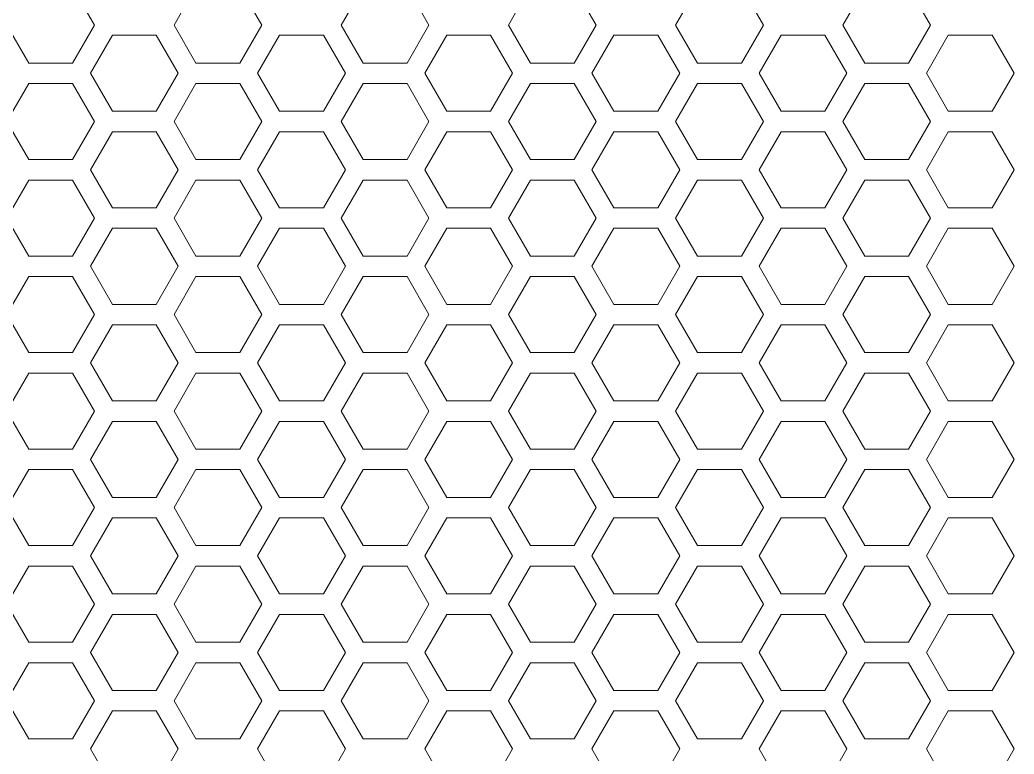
# Model space of a CAD drawing. Header units: millimetres. Extents: x 0 to 140, y -17 to 195.
# Drawn here: x 23.92 to 30.09, y 26.47 to 31.03 of the extents above; entities that cross this region are included whole.
import ezdxf

# ---------------------------------------------------------------- set-up
doc = ezdxf.new("R2010")
doc.units = ezdxf.units.MM
doc.layers.add('4203-42785_1_0', color=7, linetype='Continuous')

# ---------------------------------------------------------------- blocks, each defined once
blk = doc.blocks.new('a')
at = {"layer": '4203-42785_1_0', "color": 0, "linetype": 'ByBlock', "lineweight": 9}
for p, q in [((1512.1259, 368.3602), (1512.0192, 368.5451)), ((1512.6191, 368.5451), (1512.5124, 368.3602)), ((1512.9393, 368.3602), (1512.8325, 368.5451)), ((1513.4323, 368.5451), (1513.3256, 368.3602)), ((1513.7524, 368.3602), (1513.6457, 368.5451)), ((1514.2456, 368.5451), (1514.1389, 368.3602)), ((1514.5657, 368.3602), (1514.459, 368.5451)), ((1515.0588, 368.5451), (1514.9521, 368.3602)), ((1515.379, 368.3602), (1515.2723, 368.5451)), ((1515.8721, 368.5451), (1515.7654, 368.3602)), ((1516.1923, 368.3602), (1516.0855, 368.5451)), ((1511.6991, 368.3602), (1511.8058, 368.1754)), ((1512.0192, 368.1754), (1512.1259, 368.3602)), ((1512.5124, 368.3602), (1512.6191, 368.1754)), ((1512.8325, 368.1754), (1512.9393, 368.3602)), ((1513.3256, 368.3602), (1513.4323, 368.1754)), ((1513.6457, 368.1754), (1513.7524, 368.3602)), ((1514.1389, 368.3602), (1514.2456, 368.1754)), ((1514.459, 368.1754), (1514.5657, 368.3602)), ((1514.9521, 368.3602), (1515.0588, 368.1754)), ((1515.2723, 368.1754), (1515.379, 368.3602)), ((1515.7654, 368.3602), (1515.8721, 368.1754)), ((1516.0855, 368.1754), (1516.1923, 368.3602)), ((1512.2124, 368.3103), (1512.1057, 368.1255)), ((1512.4259, 368.3103), (1512.2124, 368.3103)), ((1512.5326, 368.1255), (1512.4259, 368.3103)), ((1513.0257, 368.3103), (1512.919, 368.1255)), ((1513.2391, 368.3103), (1513.0257, 368.3103)), ((1513.3458, 368.1255), (1513.2391, 368.3103)), ((1513.8389, 368.3103), (1513.7322, 368.1255)), ((1514.0523, 368.3103), (1513.8389, 368.3103)), ((1514.1591, 368.1255), (1514.0523, 368.3103)), ((1514.6522, 368.3103), (1514.5455, 368.1255)), ((1514.8656, 368.3103), (1514.6522, 368.3103)), ((1514.9724, 368.1255), (1514.8656, 368.3103)), ((1515.4655, 368.3103), (1515.3587, 368.1255)), ((1515.6789, 368.3103), (1515.4655, 368.3103)), ((1515.7856, 368.1255), (1515.6789, 368.3103)), ((1516.2788, 368.3103), (1516.1721, 368.1255)), ((1516.4922, 368.3103), (1516.2788, 368.3103)), ((1516.5989, 368.1255), (1516.4922, 368.3103)), ((1511.8058, 368.1754), (1512.0192, 368.1754)), ((1512.6191, 368.1754), (1512.8325, 368.1754)), ((1513.4323, 368.1754), (1513.6457, 368.1754)), ((1514.2456, 368.1754), (1514.459, 368.1754)), ((1515.0588, 368.1754), (1515.2723, 368.1754)), ((1515.8721, 368.1754), (1516.0855, 368.1754)), ((1512.1057, 368.1255), (1512.2124, 367.9406)), ((1512.4259, 367.9406), (1512.5326, 368.1255)), ((1512.919, 368.1255), (1513.0257, 367.9406)), ((1513.2391, 367.9406), (1513.3458, 368.1255)), ((1513.7322, 368.1255), (1513.8389, 367.9406)), ((1514.0523, 367.9406), (1514.1591, 368.1255)), ((1514.5455, 368.1255), (1514.6522, 367.9406)), ((1514.8656, 367.9406), (1514.9724, 368.1255)), ((1515.3587, 368.1255), (1515.4655, 367.9406)), ((1515.6789, 367.9406), (1515.7856, 368.1255)), ((1516.1721, 368.1255), (1516.2788, 367.9406)), ((1516.4922, 367.9406), (1516.5989, 368.1255)), ((1511.8058, 368.0756), (1511.6991, 367.8907)), ((1512.0192, 368.0756), (1511.8058, 368.0756)), ((1512.1259, 367.8907), (1512.0192, 368.0756)), ((1512.6191, 368.0756), (1512.5124, 367.8907)), ((1512.8325, 368.0756), (1512.6191, 368.0756)), ((1512.9393, 367.8907), (1512.8325, 368.0756)), ((1513.4323, 368.0756), (1513.3256, 367.8907)), ((1513.6457, 368.0756), (1513.4323, 368.0756)), ((1513.7524, 367.8907), (1513.6457, 368.0756)), ((1514.2456, 368.0756), (1514.1389, 367.8907)), ((1514.459, 368.0756), (1514.2456, 368.0756)), ((1514.5657, 367.8907), (1514.459, 368.0756)), ((1515.0588, 368.0756), (1514.9521, 367.8907)), ((1515.2723, 368.0756), (1515.0588, 368.0756)), ((1515.379, 367.8907), (1515.2723, 368.0756)), ((1515.8721, 368.0756), (1515.7654, 367.8907)), ((1516.0855, 368.0756), (1515.8721, 368.0756)), ((1516.1923, 367.8907), (1516.0855, 368.0756)), ((1512.2124, 367.9406), (1512.4259, 367.9406)), ((1513.0257, 367.9406), (1513.2391, 367.9406)), ((1513.8389, 367.9406), (1514.0523, 367.9406)), ((1514.6522, 367.9406), (1514.8656, 367.9406)), ((1515.4655, 367.9406), (1515.6789, 367.9406)), ((1516.2788, 367.9406), (1516.4922, 367.9406)), ((1511.6991, 367.8907), (1511.8058, 367.7058)), ((1512.0192, 367.7058), (1512.1259, 367.8907)), ((1512.5124, 367.8907), (1512.6191, 367.7058)), ((1512.8325, 367.7058), (1512.9393, 367.8907)), ((1513.3256, 367.8907), (1513.4323, 367.7058)), ((1513.6457, 367.7058), (1513.7524, 367.8907)), ((1514.1389, 367.8907), (1514.2456, 367.7058)), ((1514.459, 367.7058), (1514.5657, 367.8907)), ((1514.9521, 367.8907), (1515.0588, 367.7058)), ((1515.2723, 367.7058), (1515.379, 367.8907)), ((1515.7654, 367.8907), (1515.8721, 367.7058)), ((1516.0855, 367.7058), (1516.1923, 367.8907)), ((1512.2124, 367.8408), (1512.1057, 367.6559)), ((1512.4259, 367.8408), (1512.2124, 367.8408)), ((1512.5326, 367.6559), (1512.4259, 367.8408)), ((1513.0257, 367.8408), (1512.919, 367.6559)), ((1513.2391, 367.8408), (1513.0257, 367.8408)), ((1513.3458, 367.6559), (1513.2391, 367.8408)), ((1513.8389, 367.8408), (1513.7322, 367.6559)), ((1514.0523, 367.8408), (1513.8389, 367.8408)), ((1514.1591, 367.6559), (1514.0523, 367.8408)), ((1514.6522, 367.8408), (1514.5455, 367.6559)), ((1514.8656, 367.8408), (1514.6522, 367.8408)), ((1514.9724, 367.6559), (1514.8656, 367.8408)), ((1515.4655, 367.8408), (1515.3587, 367.6559)), ((1515.6789, 367.8408), (1515.4655, 367.8408)), ((1515.7856, 367.6559), (1515.6789, 367.8408)), ((1516.2788, 367.8408), (1516.1721, 367.6559)), ((1516.4922, 367.8408), (1516.2788, 367.8408)), ((1516.5989, 367.6559), (1516.4922, 367.8408)), ((1511.8058, 367.7058), (1512.0192, 367.7058)), ((1512.6191, 367.7058), (1512.8325, 367.7058)), ((1513.4323, 367.7058), (1513.6457, 367.7058)), ((1514.2456, 367.7058), (1514.459, 367.7058)), ((1515.0588, 367.7058), (1515.2723, 367.7058)), ((1515.8721, 367.7058), (1516.0855, 367.7058)), ((1512.1057, 367.6559), (1512.2124, 367.4711)), ((1512.4259, 367.4711), (1512.5326, 367.6559)), ((1512.919, 367.6559), (1513.0257, 367.4711)), ((1513.2391, 367.4711), (1513.3458, 367.6559)), ((1513.7322, 367.6559), (1513.8389, 367.4711)), ((1514.0523, 367.4711), (1514.1591, 367.6559)), ((1514.5455, 367.6559), (1514.6522, 367.4711)), ((1514.8656, 367.4711), (1514.9724, 367.6559)), ((1515.3587, 367.6559), (1515.4655, 367.4711)), ((1515.6789, 367.4711), (1515.7856, 367.6559)), ((1516.1721, 367.6559), (1516.2788, 367.4711)), ((1516.4922, 367.4711), (1516.5989, 367.6559)), ((1511.8058, 367.606), (1511.6991, 367.4212)), ((1512.0192, 367.606), (1511.8058, 367.606)), ((1512.1259, 367.4212), (1512.0192, 367.606)), ((1512.6191, 367.606), (1512.5124, 367.4212)), ((1512.8325, 367.606), (1512.6191, 367.606)), ((1512.9393, 367.4212), (1512.8325, 367.606)), ((1513.4323, 367.606), (1513.3256, 367.4212)), ((1513.6457, 367.606), (1513.4323, 367.606)), ((1513.7524, 367.4212), (1513.6457, 367.606)), ((1514.2456, 367.606), (1514.1389, 367.4212)), ((1514.459, 367.606), (1514.2456, 367.606)), ((1514.5657, 367.4212), (1514.459, 367.606)), ((1515.0588, 367.606), (1514.9521, 367.4212)), ((1515.2723, 367.606), (1515.0588, 367.606)), ((1515.379, 367.4212), (1515.2723, 367.606)), ((1515.8721, 367.606), (1515.7654, 367.4212)), ((1516.0855, 367.606), (1515.8721, 367.606)), ((1516.1923, 367.4212), (1516.0855, 367.606)), ((1512.2124, 367.4711), (1512.4259, 367.4711)), ((1513.0257, 367.4711), (1513.2391, 367.4711)), ((1513.8389, 367.4711), (1514.0523, 367.4711)), ((1514.6522, 367.4711), (1514.8656, 367.4711)), ((1515.4655, 367.4711), (1515.6789, 367.4711)), ((1516.2788, 367.4711), (1516.4922, 367.4711)), ((1511.6991, 367.4212), (1511.8058, 367.2363)), ((1512.0192, 367.2363), (1512.1259, 367.4212)), ((1512.5124, 367.4212), (1512.6191, 367.2363)), ((1512.8325, 367.2363), (1512.9393, 367.4212)), ((1513.3256, 367.4212), (1513.4323, 367.2363)), ((1513.6457, 367.2363), (1513.7524, 367.4212)), ((1514.1389, 367.4212), (1514.2456, 367.2363)), ((1514.459, 367.2363), (1514.5657, 367.4212)), ((1514.9521, 367.4212), (1515.0588, 367.2363)), ((1515.2723, 367.2363), (1515.379, 367.4212)), ((1515.7654, 367.4212), (1515.8721, 367.2363)), ((1516.0855, 367.2363), (1516.1923, 367.4212)), ((1512.2124, 367.3713), (1512.1057, 367.1864)), ((1512.4259, 367.3713), (1512.2124, 367.3713)), ((1512.5326, 367.1864), (1512.4259, 367.3713)), ((1513.0257, 367.3713), (1512.919, 367.1864)), ((1513.2391, 367.3713), (1513.0257, 367.3713)), ((1513.3458, 367.1864), (1513.2391, 367.3713)), ((1513.8389, 367.3713), (1513.7322, 367.1864)), ((1514.0523, 367.3713), (1513.8389, 367.3713)), ((1514.1591, 367.1864), (1514.0523, 367.3713)), ((1514.6522, 367.3713), (1514.5455, 367.1864)), ((1514.8656, 367.3713), (1514.6522, 367.3713)), ((1514.9724, 367.1864), (1514.8656, 367.3713)), ((1515.4655, 367.3713), (1515.3587, 367.1864)), ((1515.6789, 367.3713), (1515.4655, 367.3713)), ((1515.7856, 367.1864), (1515.6789, 367.3713)), ((1516.2788, 367.3713), (1516.1721, 367.1864)), ((1516.4922, 367.3713), (1516.2788, 367.3713)), ((1516.5989, 367.1864), (1516.4922, 367.3713)), ((1511.8058, 367.2363), (1512.0192, 367.2363)), ((1512.6191, 367.2363), (1512.8325, 367.2363)), ((1513.4323, 367.2363), (1513.6457, 367.2363)), ((1514.2456, 367.2363), (1514.459, 367.2363)), ((1515.0588, 367.2363), (1515.2723, 367.2363)), ((1515.8721, 367.2363), (1516.0855, 367.2363)), ((1512.1057, 367.1864), (1512.2124, 367.0015)), ((1512.4259, 367.0015), (1512.5326, 367.1864)), ((1512.919, 367.1864), (1513.0257, 367.0015)), ((1513.2391, 367.0015), (1513.3458, 367.1864)), ((1513.7322, 367.1864), (1513.8389, 367.0015)), ((1514.0523, 367.0015), (1514.1591, 367.1864)), ((1514.5455, 367.1864), (1514.6522, 367.0015)), ((1514.8656, 367.0015), (1514.9724, 367.1864)), ((1515.3587, 367.1864), (1515.4655, 367.0015)), ((1515.6789, 367.0015), (1515.7856, 367.1864)), ((1516.1721, 367.1864), (1516.2788, 367.0015)), ((1516.4922, 367.0015), (1516.5989, 367.1864)), ((1511.8058, 367.1365), (1511.6991, 366.9516)), ((1512.0192, 367.1365), (1511.8058, 367.1365)), ((1512.1259, 366.9516), (1512.0192, 367.1365)), ((1512.6191, 367.1365), (1512.5124, 366.9516)), ((1512.8325, 367.1365), (1512.6191, 367.1365)), ((1512.9393, 366.9516), (1512.8325, 367.1365)), ((1513.4323, 367.1365), (1513.3256, 366.9516)), ((1513.6457, 367.1365), (1513.4323, 367.1365)), ((1513.7524, 366.9516), (1513.6457, 367.1365)), ((1514.2456, 367.1365), (1514.1389, 366.9516)), ((1514.459, 367.1365), (1514.2456, 367.1365)), ((1514.5657, 366.9516), (1514.459, 367.1365)), ((1515.0588, 367.1365), (1514.9521, 366.9516)), ((1515.2723, 367.1365), (1515.0588, 367.1365)), ((1515.379, 366.9516), (1515.2723, 367.1365)), ((1515.8721, 367.1365), (1515.7654, 366.9516)), ((1516.0855, 367.1365), (1515.8721, 367.1365)), ((1516.1923, 366.9516), (1516.0855, 367.1365)), ((1512.2124, 367.0015), (1512.4259, 367.0015)), ((1513.0257, 367.0015), (1513.2391, 367.0015)), ((1513.8389, 367.0015), (1514.0523, 367.0015)), ((1514.6522, 367.0015), (1514.8656, 367.0015)), ((1515.4655, 367.0015), (1515.6789, 367.0015)), ((1516.2788, 367.0015), (1516.4922, 367.0015)), ((1511.6991, 366.9516), (1511.8058, 366.7668)), ((1512.0192, 366.7668), (1512.1259, 366.9516)), ((1512.5124, 366.9516), (1512.6191, 366.7668)), ((1512.8325, 366.7668), (1512.9393, 366.9516)), ((1513.3256, 366.9516), (1513.4323, 366.7668)), ((1513.6457, 366.7668), (1513.7524, 366.9516)), ((1514.1389, 366.9516), (1514.2456, 366.7668)), ((1514.459, 366.7668), (1514.5657, 366.9516)), ((1514.9521, 366.9516), (1515.0588, 366.7668)), ((1515.2723, 366.7668), (1515.379, 366.9516)), ((1515.7654, 366.9516), (1515.8721, 366.7668)), ((1516.0855, 366.7668), (1516.1923, 366.9516)), ((1512.2124, 366.9017), (1512.1057, 366.7168)), ((1512.4259, 366.9017), (1512.2124, 366.9017)), ((1512.5326, 366.7168), (1512.4259, 366.9017)), ((1513.0257, 366.9017), (1512.919, 366.7168)), ((1513.2391, 366.9017), (1513.0257, 366.9017)), ((1513.3458, 366.7168), (1513.2391, 366.9017)), ((1513.8389, 366.9017), (1513.7322, 366.7168)), ((1514.0523, 366.9017), (1513.8389, 366.9017)), ((1514.1591, 366.7168), (1514.0523, 366.9017)), ((1514.6522, 366.9017), (1514.5455, 366.7168)), ((1514.8656, 366.9017), (1514.6522, 366.9017)), ((1514.9724, 366.7168), (1514.8656, 366.9017)), ((1515.4655, 366.9017), (1515.3587, 366.7168)), ((1515.6789, 366.9017), (1515.4655, 366.9017)), ((1515.7856, 366.7168), (1515.6789, 366.9017)), ((1516.2788, 366.9017), (1516.1721, 366.7168)), ((1516.4922, 366.9017), (1516.2788, 366.9017)), ((1516.5989, 366.7168), (1516.4922, 366.9017)), ((1511.8058, 366.7668), (1512.0192, 366.7668)), ((1512.6191, 366.7668), (1512.8325, 366.7668)), ((1513.4323, 366.7668), (1513.6457, 366.7668)), ((1514.2456, 366.7668), (1514.459, 366.7668)), ((1515.0588, 366.7668), (1515.2723, 366.7668)), ((1515.8721, 366.7668), (1516.0855, 366.7668)), ((1512.1057, 366.7168), (1512.2124, 366.532)), ((1512.4259, 366.532), (1512.5326, 366.7168)), ((1512.919, 366.7168), (1513.0257, 366.532)), ((1513.2391, 366.532), (1513.3458, 366.7168)), ((1513.7322, 366.7168), (1513.8389, 366.532)), ((1514.0523, 366.532), (1514.1591, 366.7168)), ((1514.5455, 366.7168), (1514.6522, 366.532)), ((1514.8656, 366.532), (1514.9724, 366.7168)), ((1515.3587, 366.7168), (1515.4655, 366.532)), ((1515.6789, 366.532), (1515.7856, 366.7168)), ((1516.1721, 366.7168), (1516.2788, 366.532)), ((1516.4922, 366.532), (1516.5989, 366.7168)), ((1511.8058, 366.6669), (1511.6991, 366.4821)), ((1512.0192, 366.6669), (1511.8058, 366.6669)), ((1512.1259, 366.4821), (1512.0192, 366.6669)), ((1512.6191, 366.6669), (1512.5124, 366.4821)), ((1512.8325, 366.6669), (1512.6191, 366.6669)), ((1512.9393, 366.4821), (1512.8325, 366.6669)), ((1513.4323, 366.6669), (1513.3256, 366.4821)), ((1513.6457, 366.6669), (1513.4323, 366.6669)), ((1513.7524, 366.4821), (1513.6457, 366.6669)), ((1514.2456, 366.6669), (1514.1389, 366.4821)), ((1514.459, 366.6669), (1514.2456, 366.6669)), ((1514.5657, 366.4821), (1514.459, 366.6669)), ((1515.0588, 366.6669), (1514.9521, 366.4821)), ((1515.2723, 366.6669), (1515.0588, 366.6669)), ((1515.379, 366.4821), (1515.2723, 366.6669)), ((1515.8721, 366.6669), (1515.7654, 366.4821)), ((1516.0855, 366.6669), (1515.8721, 366.6669)), ((1516.1923, 366.4821), (1516.0855, 366.6669)), ((1512.2124, 366.532), (1512.4259, 366.532)), ((1513.0257, 366.532), (1513.2391, 366.532)), ((1513.8389, 366.532), (1514.0523, 366.532)), ((1514.6522, 366.532), (1514.8656, 366.532)), ((1515.4655, 366.532), (1515.6789, 366.532)), ((1516.2788, 366.532), (1516.4922, 366.532)), ((1511.6991, 366.4821), (1511.8058, 366.2972)), ((1512.0192, 366.2972), (1512.1259, 366.4821)), ((1512.5124, 366.4821), (1512.6191, 366.2972)), ((1512.8325, 366.2972), (1512.9393, 366.4821)), ((1513.3256, 366.4821), (1513.4323, 366.2972)), ((1513.6457, 366.2972), (1513.7524, 366.4821)), ((1514.1389, 366.4821), (1514.2456, 366.2972)), ((1514.459, 366.2972), (1514.5657, 366.4821)), ((1514.9521, 366.4821), (1515.0588, 366.2972)), ((1515.2723, 366.2972), (1515.379, 366.4821)), ((1515.7654, 366.4821), (1515.8721, 366.2972)), ((1516.0855, 366.2972), (1516.1923, 366.4821)), ((1512.2124, 366.4322), (1512.1057, 366.2473)), ((1512.4259, 366.4322), (1512.2124, 366.4322)), ((1512.5326, 366.2473), (1512.4259, 366.4322)), ((1513.0257, 366.4322), (1512.919, 366.2473)), ((1513.2391, 366.4322), (1513.0257, 366.4322)), ((1513.3458, 366.2473), (1513.2391, 366.4322)), ((1513.8389, 366.4322), (1513.7322, 366.2473)), ((1514.0523, 366.4322), (1513.8389, 366.4322)), ((1514.1591, 366.2473), (1514.0523, 366.4322)), ((1514.6522, 366.4322), (1514.5455, 366.2473)), ((1514.8656, 366.4322), (1514.6522, 366.4322)), ((1514.9724, 366.2473), (1514.8656, 366.4322)), ((1515.4655, 366.4322), (1515.3587, 366.2473)), ((1515.6789, 366.4322), (1515.4655, 366.4322)), ((1515.7856, 366.2473), (1515.6789, 366.4322)), ((1516.2788, 366.4322), (1516.1721, 366.2473)), ((1516.4922, 366.4322), (1516.2788, 366.4322)), ((1516.5989, 366.2473), (1516.4922, 366.4322)), ((1511.8058, 366.2972), (1512.0192, 366.2972)), ((1512.6191, 366.2972), (1512.8325, 366.2972)), ((1513.4323, 366.2972), (1513.6457, 366.2972)), ((1514.2456, 366.2972), (1514.459, 366.2972)), ((1515.0588, 366.2972), (1515.2723, 366.2972)), ((1515.8721, 366.2972), (1516.0855, 366.2972)), ((1512.1057, 366.2473), (1512.2124, 366.0624)), ((1512.4259, 366.0624), (1512.5326, 366.2473)), ((1512.919, 366.2473), (1513.0257, 366.0624)), ((1513.2391, 366.0624), (1513.3458, 366.2473)), ((1513.7322, 366.2473), (1513.8389, 366.0624)), ((1514.0523, 366.0624), (1514.1591, 366.2473)), ((1514.5455, 366.2473), (1514.6522, 366.0624)), ((1514.8656, 366.0624), (1514.9724, 366.2473)), ((1515.3587, 366.2473), (1515.4655, 366.0624)), ((1515.6789, 366.0624), (1515.7856, 366.2473)), ((1516.1721, 366.2473), (1516.2788, 366.0624)), ((1516.4922, 366.0624), (1516.5989, 366.2473)), ((1511.8058, 366.1974), (1511.6991, 366.0125)), ((1512.0192, 366.1974), (1511.8058, 366.1974)), ((1512.1259, 366.0125), (1512.0192, 366.1974)), ((1512.6191, 366.1974), (1512.5124, 366.0125)), ((1512.8325, 366.1974), (1512.6191, 366.1974)), ((1512.9393, 366.0125), (1512.8325, 366.1974)), ((1513.4323, 366.1974), (1513.3256, 366.0125)), ((1513.6457, 366.1974), (1513.4323, 366.1974)), ((1513.7524, 366.0125), (1513.6457, 366.1974)), ((1514.2456, 366.1974), (1514.1389, 366.0125)), ((1514.459, 366.1974), (1514.2456, 366.1974)), ((1514.5657, 366.0125), (1514.459, 366.1974)), ((1515.0588, 366.1974), (1514.9521, 366.0125)), ((1515.2723, 366.1974), (1515.0588, 366.1974)), ((1515.379, 366.0125), (1515.2723, 366.1974)), ((1515.8721, 366.1974), (1515.7654, 366.0125)), ((1516.0855, 366.1974), (1515.8721, 366.1974)), ((1516.1923, 366.0125), (1516.0855, 366.1974)), ((1512.2124, 366.0624), (1512.4259, 366.0624)), ((1513.0257, 366.0624), (1513.2391, 366.0624)), ((1513.8389, 366.0624), (1514.0523, 366.0624)), ((1514.6522, 366.0624), (1514.8656, 366.0624)), ((1515.4655, 366.0624), (1515.6789, 366.0624)), ((1516.2788, 366.0624), (1516.4922, 366.0624)), ((1511.6991, 366.0125), (1511.8058, 365.8277)), ((1512.0192, 365.8277), (1512.1259, 366.0125)), ((1512.5124, 366.0125), (1512.6191, 365.8277)), ((1512.8325, 365.8277), (1512.9393, 366.0125)), ((1513.3256, 366.0125), (1513.4323, 365.8277)), ((1513.6457, 365.8277), (1513.7524, 366.0125)), ((1514.1389, 366.0125), (1514.2456, 365.8277)), ((1514.459, 365.8277), (1514.5657, 366.0125)), ((1514.9521, 366.0125), (1515.0588, 365.8277)), ((1515.2723, 365.8277), (1515.379, 366.0125)), ((1515.7654, 366.0125), (1515.8721, 365.8277)), ((1516.0855, 365.8277), (1516.1923, 366.0125)), ((1512.2124, 365.9626), (1512.1057, 365.7778)), ((1512.4259, 365.9626), (1512.2124, 365.9626)), ((1512.5326, 365.7778), (1512.4259, 365.9626)), ((1513.0257, 365.9626), (1512.919, 365.7778)), ((1513.2391, 365.9626), (1513.0257, 365.9626)), ((1513.3458, 365.7778), (1513.2391, 365.9626)), ((1513.8389, 365.9626), (1513.7322, 365.7778)), ((1514.0523, 365.9626), (1513.8389, 365.9626)), ((1514.1591, 365.7778), (1514.0523, 365.9626)), ((1514.6522, 365.9626), (1514.5455, 365.7778)), ((1514.8656, 365.9626), (1514.6522, 365.9626)), ((1514.9724, 365.7778), (1514.8656, 365.9626)), ((1515.4655, 365.9626), (1515.3587, 365.7778)), ((1515.6789, 365.9626), (1515.4655, 365.9626)), ((1515.7856, 365.7778), (1515.6789, 365.9626)), ((1516.2788, 365.9626), (1516.1721, 365.7778)), ((1516.4922, 365.9626), (1516.2788, 365.9626)), ((1516.5989, 365.7778), (1516.4922, 365.9626)), ((1511.8058, 365.8277), (1512.0192, 365.8277)), ((1512.6191, 365.8277), (1512.8325, 365.8277)), ((1513.4323, 365.8277), (1513.6457, 365.8277)), ((1514.2456, 365.8277), (1514.459, 365.8277)), ((1515.0588, 365.8277), (1515.2723, 365.8277)), ((1515.8721, 365.8277), (1516.0855, 365.8277)), ((1512.1057, 365.7778), (1512.2124, 365.5929)), ((1512.4259, 365.5929), (1512.5326, 365.7778)), ((1512.919, 365.7778), (1513.0257, 365.5929)), ((1513.2391, 365.5929), (1513.3458, 365.7778)), ((1513.7322, 365.7778), (1513.8389, 365.5929)), ((1514.0523, 365.5929), (1514.1591, 365.7778)), ((1514.5455, 365.7778), (1514.6522, 365.5929)), ((1514.8656, 365.5929), (1514.9724, 365.7778)), ((1515.3587, 365.7778), (1515.4655, 365.5929)), ((1515.6789, 365.5929), (1515.7856, 365.7778)), ((1516.1721, 365.7778), (1516.2788, 365.5929)), ((1516.4922, 365.5929), (1516.5989, 365.7778)), ((1511.8058, 365.7278), (1511.6991, 365.543)), ((1512.0192, 365.7278), (1511.8058, 365.7278)), ((1512.1259, 365.543), (1512.0192, 365.7278)), ((1512.6191, 365.7278), (1512.5124, 365.543)), ((1512.8325, 365.7278), (1512.6191, 365.7278)), ((1512.9393, 365.543), (1512.8325, 365.7278)), ((1513.4323, 365.7278), (1513.3256, 365.543)), ((1513.6457, 365.7278), (1513.4323, 365.7278)), ((1513.7524, 365.543), (1513.6457, 365.7278)), ((1514.2456, 365.7278), (1514.1389, 365.543)), ((1514.459, 365.7278), (1514.2456, 365.7278)), ((1514.5657, 365.543), (1514.459, 365.7278)), ((1515.0588, 365.7278), (1514.9521, 365.543)), ((1515.2723, 365.7278), (1515.0588, 365.7278)), ((1515.379, 365.543), (1515.2723, 365.7278)), ((1515.8721, 365.7278), (1515.7654, 365.543)), ((1516.0855, 365.7278), (1515.8721, 365.7278)), ((1516.1923, 365.543), (1516.0855, 365.7278)), ((1512.2124, 365.5929), (1512.4259, 365.5929)), ((1513.0257, 365.5929), (1513.2391, 365.5929)), ((1513.8389, 365.5929), (1514.0523, 365.5929)), ((1514.6522, 365.5929), (1514.8656, 365.5929)), ((1515.4655, 365.5929), (1515.6789, 365.5929)), ((1516.2788, 365.5929), (1516.4922, 365.5929)), ((1511.6991, 365.543), (1511.8058, 365.3581)), ((1512.0192, 365.3581), (1512.1259, 365.543)), ((1512.5124, 365.543), (1512.6191, 365.3581)), ((1512.8325, 365.3581), (1512.9393, 365.543)), ((1513.3256, 365.543), (1513.4323, 365.3581)), ((1513.6457, 365.3581), (1513.7524, 365.543)), ((1514.1389, 365.543), (1514.2456, 365.3581)), ((1514.459, 365.3581), (1514.5657, 365.543)), ((1514.9521, 365.543), (1515.0588, 365.3581)), ((1515.2723, 365.3581), (1515.379, 365.543)), ((1515.7654, 365.543), (1515.8721, 365.3581)), ((1516.0855, 365.3581), (1516.1923, 365.543)), ((1512.2124, 365.4931), (1512.1057, 365.3082)), ((1512.4259, 365.4931), (1512.2124, 365.4931)), ((1512.5326, 365.3082), (1512.4259, 365.4931)), ((1513.0257, 365.4931), (1512.919, 365.3082)), ((1513.2391, 365.4931), (1513.0257, 365.4931)), ((1513.3458, 365.3082), (1513.2391, 365.4931)), ((1513.8389, 365.4931), (1513.7322, 365.3082)), ((1514.0523, 365.4931), (1513.8389, 365.4931)), ((1514.1591, 365.3082), (1514.0523, 365.4931)), ((1514.6522, 365.4931), (1514.5455, 365.3082)), ((1514.8656, 365.4931), (1514.6522, 365.4931)), ((1514.9724, 365.3082), (1514.8656, 365.4931)), ((1515.4655, 365.4931), (1515.3587, 365.3082)), ((1515.6789, 365.4931), (1515.4655, 365.4931)), ((1515.7856, 365.3082), (1515.6789, 365.4931)), ((1516.2788, 365.4931), (1516.1721, 365.3082)), ((1516.4922, 365.4931), (1516.2788, 365.4931)), ((1516.5989, 365.3082), (1516.4922, 365.4931)), ((1511.8058, 365.3581), (1512.0192, 365.3581)), ((1512.6191, 365.3581), (1512.8325, 365.3581)), ((1513.4323, 365.3581), (1513.6457, 365.3581)), ((1514.2456, 365.3581), (1514.459, 365.3581)), ((1515.0588, 365.3581), (1515.2723, 365.3581)), ((1515.8721, 365.3581), (1516.0855, 365.3581)), ((1512.1057, 365.3082), (1512.2124, 365.1233)), ((1512.4259, 365.1233), (1512.5326, 365.3082)), ((1512.919, 365.3082), (1513.0257, 365.1233)), ((1513.2391, 365.1233), (1513.3458, 365.3082)), ((1513.7322, 365.3082), (1513.8389, 365.1233)), ((1514.0523, 365.1233), (1514.1591, 365.3082)), ((1514.5455, 365.3082), (1514.6522, 365.1233)), ((1514.8656, 365.1233), (1514.9724, 365.3082)), ((1515.3587, 365.3082), (1515.4655, 365.1233)), ((1515.6789, 365.1233), (1515.7856, 365.3082)), ((1516.1721, 365.3082), (1516.2788, 365.1233)), ((1516.4922, 365.1233), (1516.5989, 365.3082)), ((1511.8058, 365.2583), (1511.6991, 365.0734)), ((1512.0192, 365.2583), (1511.8058, 365.2583)), ((1512.1259, 365.0734), (1512.0192, 365.2583)), ((1512.6191, 365.2583), (1512.5124, 365.0734)), ((1512.8325, 365.2583), (1512.6191, 365.2583)), ((1512.9393, 365.0734), (1512.8325, 365.2583)), ((1513.4323, 365.2583), (1513.3256, 365.0734)), ((1513.6457, 365.2583), (1513.4323, 365.2583)), ((1513.7524, 365.0734), (1513.6457, 365.2583)), ((1514.2456, 365.2583), (1514.1389, 365.0734)), ((1514.459, 365.2583), (1514.2456, 365.2583)), ((1514.5657, 365.0734), (1514.459, 365.2583)), ((1515.0588, 365.2583), (1514.9521, 365.0734)), ((1515.2723, 365.2583), (1515.0588, 365.2583)), ((1515.379, 365.0734), (1515.2723, 365.2583)), ((1515.8721, 365.2583), (1515.7654, 365.0734)), ((1516.0855, 365.2583), (1515.8721, 365.2583)), ((1516.1923, 365.0734), (1516.0855, 365.2583)), ((1512.2124, 365.1233), (1512.4259, 365.1233)), ((1513.0257, 365.1233), (1513.2391, 365.1233)), ((1513.8389, 365.1233), (1514.0523, 365.1233)), ((1514.6522, 365.1233), (1514.8656, 365.1233)), ((1515.4655, 365.1233), (1515.6789, 365.1233)), ((1516.2788, 365.1233), (1516.4922, 365.1233)), ((1511.6991, 365.0734), (1511.8058, 364.8886)), ((1512.0192, 364.8886), (1512.1259, 365.0734)), ((1512.5124, 365.0734), (1512.6191, 364.8886)), ((1512.8325, 364.8886), (1512.9393, 365.0734)), ((1513.3256, 365.0734), (1513.4323, 364.8886)), ((1513.6457, 364.8886), (1513.7524, 365.0734)), ((1514.1389, 365.0734), (1514.2456, 364.8886)), ((1514.459, 364.8886), (1514.5657, 365.0734)), ((1514.9521, 365.0734), (1515.0588, 364.8886)), ((1515.2723, 364.8886), (1515.379, 365.0734)), ((1515.7654, 365.0734), (1515.8721, 364.8886)), ((1516.0855, 364.8886), (1516.1923, 365.0734)), ((1512.2124, 365.0235), (1512.1057, 364.8387)), ((1512.4259, 365.0235), (1512.2124, 365.0235)), ((1512.5326, 364.8387), (1512.4259, 365.0235)), ((1513.0257, 365.0235), (1512.919, 364.8387)), ((1513.2391, 365.0235), (1513.0257, 365.0235)), ((1513.3458, 364.8387), (1513.2391, 365.0235)), ((1513.8389, 365.0235), (1513.7322, 364.8387)), ((1514.0523, 365.0235), (1513.8389, 365.0235)), ((1514.1591, 364.8387), (1514.0523, 365.0235)), ((1514.6522, 365.0235), (1514.5455, 364.8387)), ((1514.8656, 365.0235), (1514.6522, 365.0235)), ((1514.9724, 364.8387), (1514.8656, 365.0235)), ((1515.4655, 365.0235), (1515.3587, 364.8387)), ((1515.6789, 365.0235), (1515.4655, 365.0235)), ((1515.7856, 364.8387), (1515.6789, 365.0235)), ((1516.2788, 365.0235), (1516.1721, 364.8387)), ((1516.4922, 365.0235), (1516.2788, 365.0235)), ((1516.5989, 364.8387), (1516.4922, 365.0235)), ((1511.8058, 364.8886), (1512.0192, 364.8886)), ((1512.6191, 364.8886), (1512.8325, 364.8886)), ((1513.4323, 364.8886), (1513.6457, 364.8886)), ((1514.2456, 364.8886), (1514.459, 364.8886)), ((1515.0588, 364.8886), (1515.2723, 364.8886)), ((1515.8721, 364.8886), (1516.0855, 364.8886)), ((1512.1057, 364.8387), (1512.2124, 364.6538)), ((1512.4259, 364.6538), (1512.5326, 364.8387)), ((1512.919, 364.8387), (1513.0257, 364.6538)), ((1513.2391, 364.6538), (1513.3458, 364.8387)), ((1513.7322, 364.8387), (1513.8389, 364.6538)), ((1514.0523, 364.6538), (1514.1591, 364.8387)), ((1514.5455, 364.8387), (1514.6522, 364.6538)), ((1514.8656, 364.6538), (1514.9724, 364.8387)), ((1515.3587, 364.8387), (1515.4655, 364.6538)), ((1515.6789, 364.6538), (1515.7856, 364.8387)), ((1516.1721, 364.8387), (1516.2788, 364.6538)), ((1516.4922, 364.6538), (1516.5989, 364.8387))]:
    blk.add_line(p, q, dxfattribs=at)

msp = doc.modelspace()

# ---------------------------------------------------------------- block references
at = {"lineweight": 15, "xscale": 1.275468447124703, "yscale": 1.275468447124703, "zscale": 1.275468447124703}
msp.add_blockref('a', (-1904.2843, -438.8363), dxfattribs=at)

doc.saveas('drawing.dxf')
